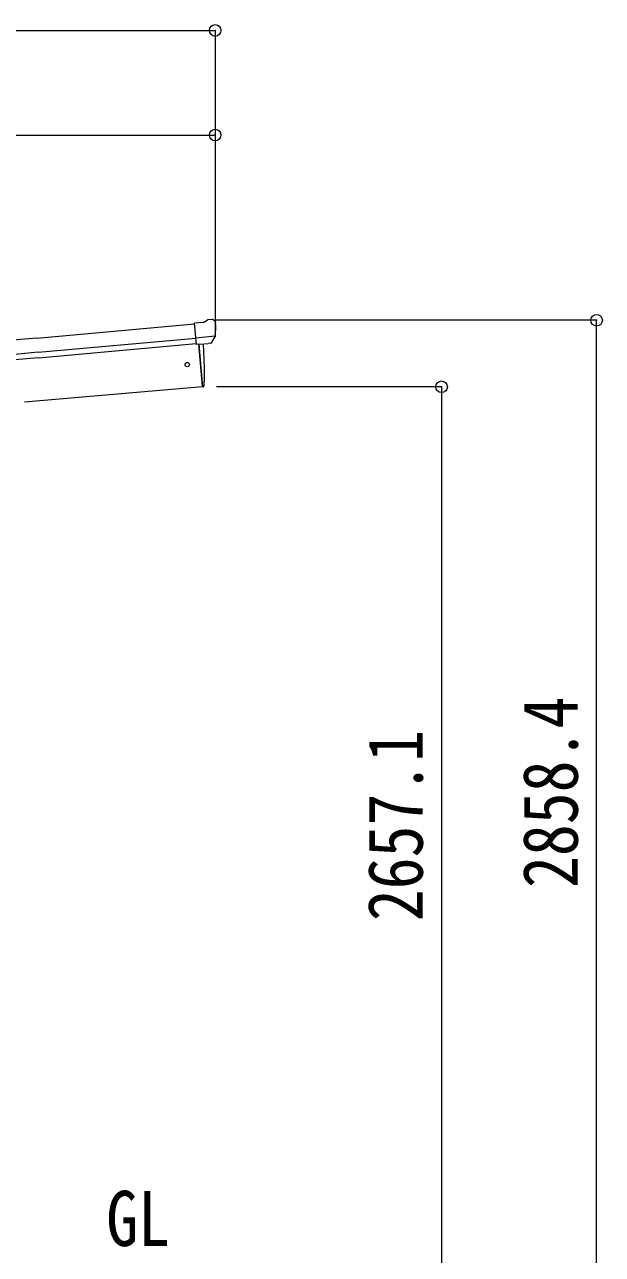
# Model space of a CAD drawing. Units: millimetres at full size. Extents: x -9783 to 9892, y -6828 to 6752.
# Drawn here: x -1957 to -209, y -3974 to -252 of the extents above; entities that cross this region are included whole.
import ezdxf
from ezdxf.enums import TextEntityAlignment as Align

# ---------------------------------------------------------------- set-up
doc = ezdxf.new("R2010")
doc.units = ezdxf.units.MM
doc.header["$LTSCALE"] = 35
doc.header["$PDMODE"] = 32
doc.header["$PDSIZE"] = 35
for name, color, linetype, lineweight in [('0-0_0', 7, 'Continuous', 9), ('0-1_本体', 4, 'Continuous', 9), ('0-2_部品', 7, 'Continuous', 9), ('0-A_寸法', 6, 'Continuous', 9)]:
    doc.layers.add(name, color=color, linetype=linetype, lineweight=lineweight)
doc.styles.add('ＭＳ ゴシック', font='')
doc.styles.get('ＭＳ ゴシック').set_extended_font_data('MS Gothic')

msp = doc.modelspace()

# ---------------------------------------------------------------- linework, layer by layer
at = {"layer": '0-0_0', "color": 6}
for p, q in [((-226.82, -4005.33), (-226.82, -1146.93)), ((-695.84, -1348.23), (-695.84, -4005.33))]:
    msp.add_line(p, q, dxfattribs=at)
at = {"layer": '0-1_本体'}
for p, q in [((-1920.45, -1200.71), (-1443.12, -1157.67)), ((-1920.45, -1200.71), (-1443.12, -1157.67)), ((-1916.57, -1243.7), (-1439.4, -1200.67)), ((-1916.57, -1243.7), (-1439.4, -1200.67)), ((-1915.06, -1260.47), (-1437.89, -1217.44)), ((-1915.06, -1260.47), (-1437.89, -1217.44)), ((-1430.67, -1219.65), (-1419.42, -1348.25)), ((-1430.67, -1219.65), (-1419.42, -1348.25)), ((-1419.42, -1348.25), (-1957.36, -1395.31)), ((-1419.42, -1348.25), (-1957.36, -1395.31))]:
    msp.add_line(p, q, dxfattribs=at)
for radius in [13106.9, 13106.9, 13063.74, 13063.74, 13046.9, 13046.9]:
    msp.add_arc((-744.39, -14254.74), radius, 95.14794, 103.64794, dxfattribs=at)
at = {"layer": '0-2_部品'}
for p, q in [((-1416.78, -1153.22), (-1443.35, -1155.55)), ((-1416.78, -1153.22), (-1405.06, -1146.46)), ((-1390.16, -1144.87), (-1403.82, -1146.07)), ((-1381.02, -1150.62), (-1386.51, -1146.02)), ((-1379.96, -1152.67), (-1379.84, -1154.01)), ((-1437.69, -1220.21), (-1443.35, -1155.55)), ((-1380.48, -1195.51), (-1439.4, -1200.67)), ((-1427.73, -1219.34), (-1437.69, -1220.21)), ((-1419.66, -1345.93), (-1430.72, -1219.6)), ((-1394.12, -1216.4), (-1401.83, -1217.07)), ((-1391.73, -1215), (-1380.8, -1196.06)), ((-1419.42, -1348.7), (-1419.66, -1345.93)), ((-1416.81, -1348.31), (-1419.42, -1348.7))]:
    msp.add_line(p, q, dxfattribs=at)
for points in [[(-1427.73, -1219.34), (-1427.46, -1219.41), (-1402.08, -1217.19), (-1401.83, -1217.07)], [(-1414.27, -1345.47), (-1413.43, -1319.85), (-1413.23, -1293.35), (-1413.7, -1266.86), (-1414.85, -1240.39), (-1416.35, -1218.43)], [(-1380.41, -1194.88), (-1380.7, -1195.87), (-1380.8, -1196.06)]]:
    msp.add_lwpolyline(points, dxfattribs=at)
msp.add_circle((-1465.49, -1281.06), 6.5, dxfattribs=at)
for centre, radius, start, end in [((-1403.56, -1149.06), 3, 95, 120), ((-1389.72, -1149.85), 5, 50.00648, 94.99352), ((-1581.47, -1171.65), 202.4, 353.4085, 5), ((-1417.25, -1345.34), 3, 278.50322, 357.46219)]:
    msp.add_arc(centre, radius, start, end, dxfattribs=at)
for centre, major_axis, ratio, start_param, end_param in [((-1375.63, -1148.62), (-15.35, 3.44), 0.101033, 5.9751426, 5.9753737), ((-1382.95, -1152.92), (2.71, -1.31), 0.997474, 0.5366567, 1.3225652), ((-1394.39, -1213.4), (1.62, -2.54), 0.997631, 5.8041905, 5.8929484), ((-1394.46, -1213.29), (-3.5, 2.17), 0.650902, 2.1145521, 2.1873627), ((-1394.33, -1213.49), (1.62, -2.54), 0.997631, 5.965759, 6.7621801)]:
    msp.add_ellipse(centre, major_axis=major_axis, ratio=ratio, start_param=start_param, end_param=end_param, dxfattribs=at)
at = {"layer": '0-A_寸法'}
for p, q in [((-7394.85, -269.71), (-1380.85, -269.71)), ((-1380.85, -269.71), (-1380.85, -1198.56)), ((-4379.85, -586.33), (-1380.85, -586.33)), ((-1380.85, -586.33), (-1380.85, -807.34)), ((-226.82, -1146.93), (-1379.82, -1146.93)), ((-695.84, -1348.23), (-1377.14, -1348.23))]:
    msp.add_line(p, q, dxfattribs=at)
for p in [(-1380.85, -269.71), (-1380.85, -586.33), (-226.82, -1146.93), (-695.84, -1348.23)]:
    msp.add_point(p, dxfattribs=at)

# ---------------------------------------------------------------- texts
at = {"layer": '0-0_0', "style": 'ＭＳ ゴシック', "width": 0.85}
msp.add_text('GL', height=166.8, dxfattribs=at).set_placement((-1710.45, -3998.4), align=Align.BOTTOM_LEFT)
at = {"layer": '0-A_寸法', "color": 7, "style": 'ＭＳ ゴシック', "width": 0.85}
for s, p in [('2858.4', (-233.82, -2864.88)), ('2657.1', (-702.84, -2965.53))]:
    msp.add_text(s, height=166.8, rotation=90, dxfattribs=at).set_placement(p, align=Align.BOTTOM_LEFT)

doc.saveas('drawing.dxf')
